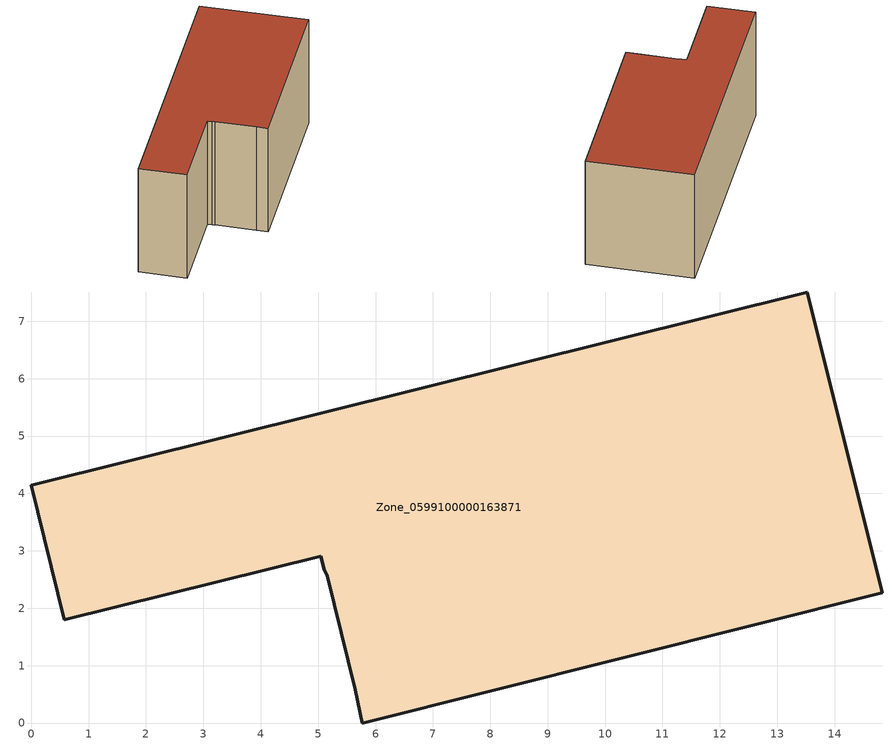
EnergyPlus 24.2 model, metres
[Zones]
Zone_0599100000163871
 floor ground (C_G): 5.77,0 5.65,0.58 5.16,2.57 5.11,2.67 5.05,2.91 0.58,1.8 0,4.14 13.53,7.51 14.83,2.27 z0
 wall outside (C_F): 13.53,7.51 0,4.14 0.58,1.8 5.05,2.91 5.11,2.67 5.16,2.57 5.65,0.58 5.77,0 14.83,2.27 13.53,7.51 z0:6.06
 roof outside (C_R): 5.16,2.57 5.65,0.58 5.77,0 14.83,2.27 13.53,7.51 0,4.14 0.58,1.8 5.05,2.91 5.11,2.67 z6.06
[BUILDING]
Pand.0599100000163871: North Axis=0; Terrain=City; Loads Convergence Tolerance Value=0.04; Temperature Convergence Tolerance Value=0.4; Solar Distribution=FullExterior; Maximum Number of Warmup Days=25; Minimum Number of Warmup Days=1
[Site:Location]
Rotterdam.The.Hague.AP_ZH_NLD Design_Conditions: Latitude=51.96; Longitude=4.45; Time Zone=1; Elevation=-4.5
[SITE:GROUNDTEMPERATURE:BUILDINGSURFACE]
18, 18, 18, 18, 18, 18, 18, 18, 18, 18, 18, 18
[MATERIAL] Thermal Absorptance=0.9; Solar Absorptance=0.7; Visible Absorptance=0.7
Name | Roughness | Thickness | Conductivity | Density | Specific Heat
G.TI.1975-1991 | MediumSmooth | 0.15 | 0.288461 | 540 | 1210
F.TI.1975-1991 | Rough | 0.3 | 0.230769 | 1920 | 840
R.TI.1975-1991 | MediumRough | 0.2 | 0.153846 | 1500 | 1000
[CONSTRUCTION]
C_G: G.TI.1975-1991
C_F: F.TI.1975-1991
C_R: R.TI.1975-1991
[ZONE]
Zone_0599100000163871: Type=1; Multiplier=1; Ceiling Height=Autocalculate; Volume=Autocalculate; Floor Area=autocalculate; Part of Total Floor Area=Yes
[ZONEINFILTRATION:DESIGNFLOWRATE]
Infil_Zone_0599100000163871: Zone or ZoneList or Space or SpaceList=Zone_0599100000163871; Schedule=AlwaysOn; Design Flow Rate Calculation Method=Flow/Area; Flow Rate per Floor Area=0.003; Constant Term Coefficient=1; Temperature Term Coefficient=0; Velocity Term Coefficient=0; Velocity Squared Term Coefficient=0
[HVACTEMPLATE:ZONE:IDEALLOADSAIRSYSTEM]
Zone_0599100000163871: Maximum Heating Supply Air Temperature=50; Minimum Cooling Supply Air Temperature=13; Maximum Heating Supply Air Humidity Ratio=0.0156; Minimum Cooling Supply Air Humidity Ratio=0.0077; Heating Limit=NoLimit; Cooling Limit=NoLimit; Dehumidification Control Type=ConstantSensibleHeatRatio; Cooling Sensible Heat Ratio=0.7; Dehumidification Setpoint=60; Humidification Control Type=None; Humidification Setpoint=30; Outdoor Air Method=None; Outdoor Air Flow Rate per Person=0.00944; Outdoor Air Flow Rate per Zone Floor Area=0; Outdoor Air Flow Rate per Zone=0; Demand Controlled Ventilation Type=None; Outdoor Air Economizer Type=NoEconomizer; Heat Recovery Type=None; Sensible Heat Recovery Effectiveness=0.7; Latent Heat Recovery Effectiveness=0.65
[ZONECONTROL:THERMOSTAT]
ThermostatControl_Zone_0599100000163871: Zone or ZoneList=Zone_0599100000163871; Control Type Schedule=DualSetpointControlType; Control 1=Thermostat_Zone_0599100000163871; Temperature Difference Between Cutout And Setpoint=0
[THERMOSTATSETPOINT:DUALSETPOINT]
Thermostat_Zone_0599100000163871: Heating Setpoint Temperature Schedule=HeatingSetpoint_Zone_0599100000163871; Cooling Setpoint Temperature Schedule=CoolingSetpoint_Zone_0599100000163871
[SCHEDULE:COMPACT]
HeatingSetpoint_Zone_0599100000163871: Through: 12/31, For: AllDays, Until: 24:00, 21
CoolingSetpoint_Zone_0599100000163871: Through: 12/31, For: AllDays, Until: 24:00, 24
DualSetpointControlType: Through: 12/31, For: AllDays, Until: 24:00, 4
AlwaysOn: Through: 12/31, For: AllDays, Until: 24:00, 1
